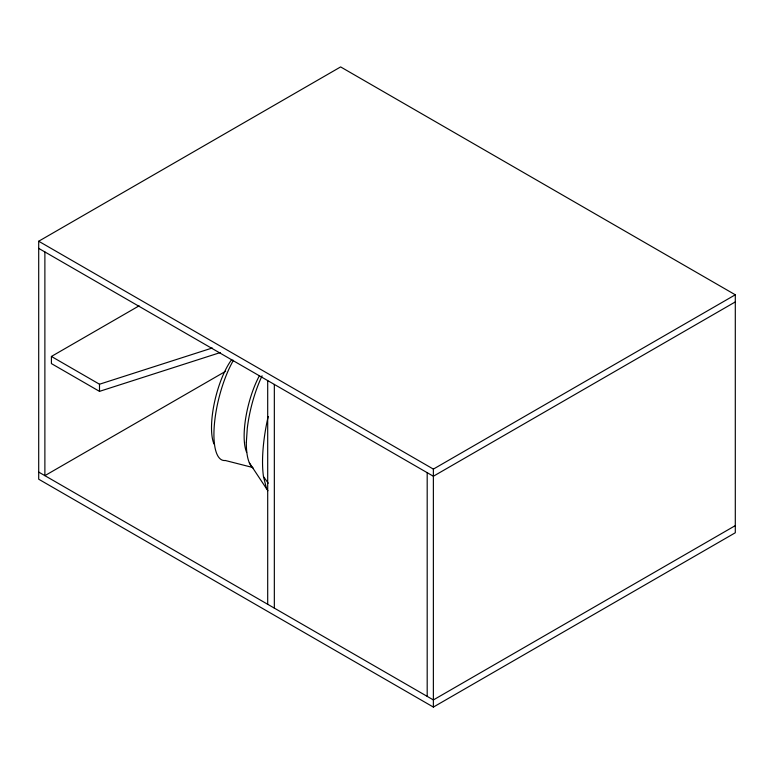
<?xml version="1.0" encoding="UTF-8"?>
<svg xmlns="http://www.w3.org/2000/svg" width="774" height="774" viewBox="0 0 774 774"><rect width="100%" height="100%" fill="white"/><g stroke="black" fill="none" stroke-linecap="round" stroke-linejoin="round"><path stroke-width="1.16" d="M246.345 442.322L247.274 428.419A60.595 19.456 -75.7 0 1 262.086 375.816M268.278 416.528L267.417 419.885A84.095 26.993 -75.7 0 0 263.479 476.629L266.633 488.887L267.92 490.716M38.7 241.236L340.628 66.922L735.3 294.788L735.3 532.764L433.372 707.078L38.7 479.212L38.7 241.236L433.372 469.102L735.3 294.788M220.319 352.557L99.498 391.363L51.413 363.596L51.413 356.456L139.117 305.827M225.679 371.268L44.882 475.652L44.882 251.947M735.3 301.918L433.372 476.242L38.7 248.377M735.3 525.623L433.372 699.938L38.7 472.082M51.413 356.456L99.498 384.223L212.26 348M251.618 467.206L225.302 460.491A60.101 19.292 -75.7 0 1 214.321 425.187A60.101 19.292 -75.7 0 1 233.448 360.268M263.479 476.629L268.268 483.208M249.363 462.804L266.633 488.887M433.372 469.102L433.372 707.078M427.19 472.672L427.19 696.368M274.335 384.417L274.335 608.122M267.698 380.585L267.698 604.291M99.498 384.223L99.498 391.363M246.654 452.355A50.3 16.148 -75.7 0 1 259.242 376.048M214.03 444.034A50.3 16.148 -75.7 0 1 231.803 359.446M253.098 468.009A60.595 19.456 -75.7 0 1 246.335 442.341"/></g></svg>
